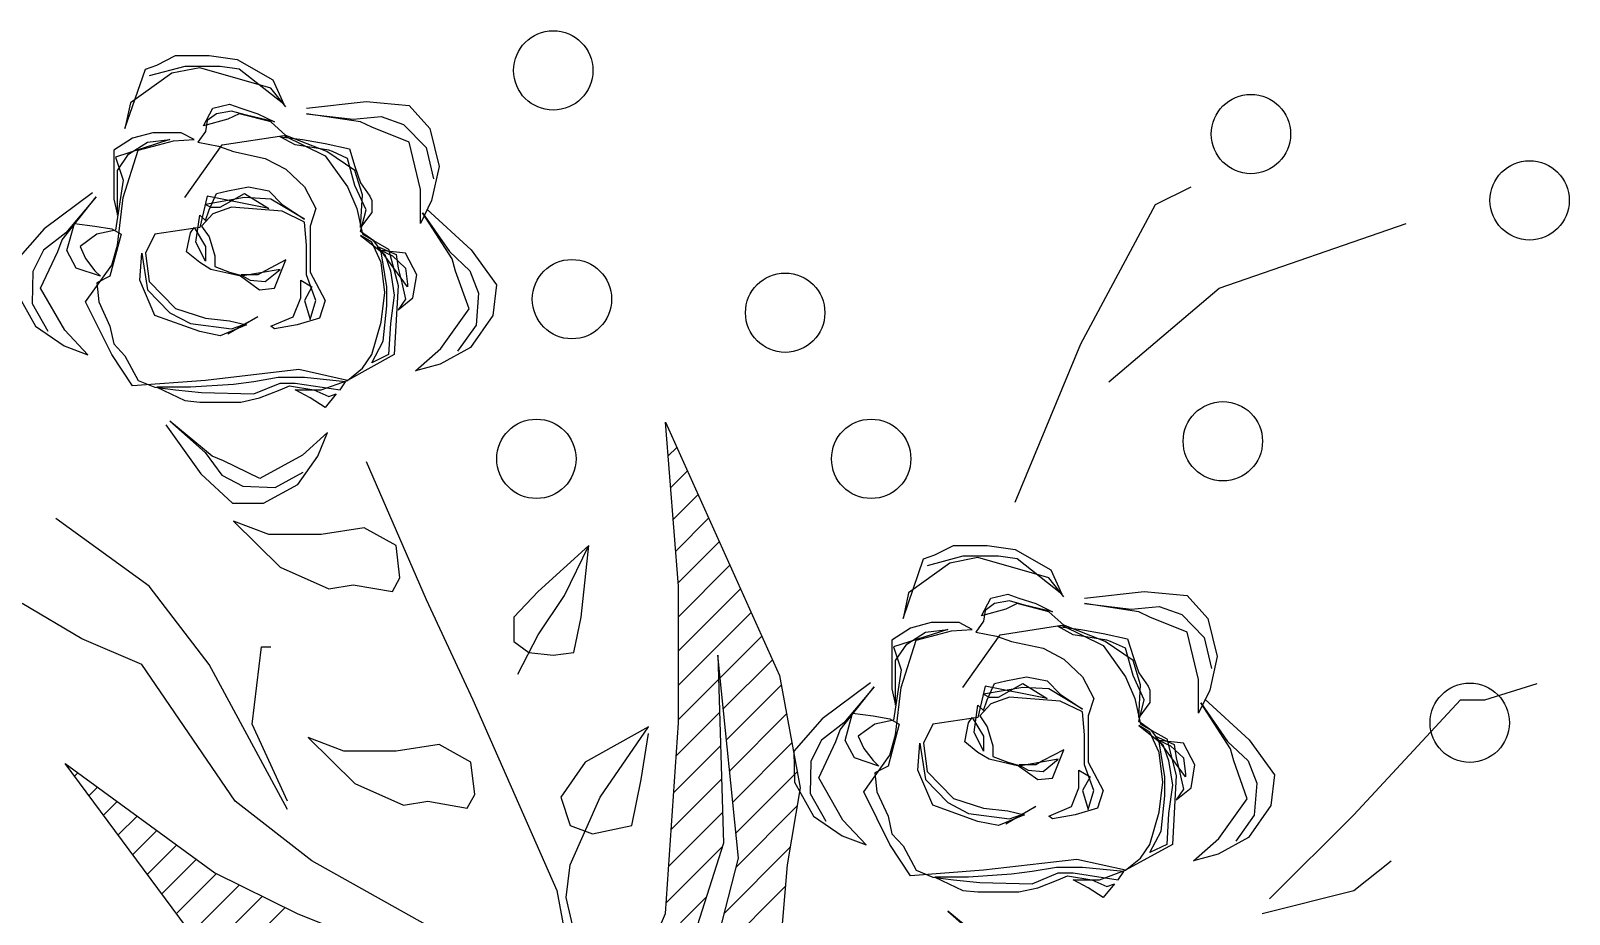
# Model space of a CAD drawing. Header units: inches. Extents: x 2744 to 7136, y -4349 to -2068.
# Drawn here: x 5926.69 to 5932.58, y -3867.01 to -3863.63 of the extents above; entities that cross this region are included whole.
import ezdxf

# ---------------------------------------------------------------- set-up
doc = ezdxf.new("R2010")
doc.units = ezdxf.units.IN
doc.header["$MEASUREMENT"] = 0
doc.layers.add('TREE', color=3, linetype='Continuous')

# ---------------------------------------------------------------- blocks, each defined once
blk = doc.blocks.new('06')
at = {"layer": 'TREE', "color": 30, "true_color": 0xef731a}
for p, q in [((399.26392, 40.8825), (399.27091, 40.88604)), ((399.27091, 40.88604), (399.28349, 40.88604)), ((399.28349, 40.88604), (399.29398, 40.88452)), ((399.29398, 40.88452), (399.30726, 40.87694)), ((399.25203, 40.85873), (399.25972, 40.88098)), ((399.26951, 40.87946), (399.25413, 40.86834)), ((399.25972, 40.88098), (399.26392, 40.8825)), ((399.2744, 40.88199), (399.26112, 40.87845)), ((399.28, 40.88149), (399.26951, 40.87946)), ((399.28769, 40.88199), (399.2744, 40.88199)), ((399.30656, 40.8739), (399.28, 40.88149)), ((399.29468, 40.88098), (399.28769, 40.88199)), ((399.31145, 40.86783), (399.29468, 40.88098)), ((399.31215, 40.86682), (399.30656, 40.8739)), ((399.30726, 40.87694), (399.31145, 40.86783)), ((399.25413, 40.86834), (399.25203, 40.85873)), ((399.28139, 40.85974), (399.28489, 40.86632)), ((399.28489, 40.86632), (399.29118, 40.86783)), ((399.29118, 40.86783), (399.29538, 40.86632)), ((399.29538, 40.86632), (399.30167, 40.86429)), ((399.31984, 40.86632), (399.34221, 40.86885)), ((399.34221, 40.86885), (399.35829, 40.86733)), ((399.35829, 40.86733), (399.36598, 40.85873)), ((399.29048, 40.86227), (399.28139, 40.85974)), ((399.28279, 40.86177), (399.28209, 40.85772)), ((399.28629, 40.86429), (399.28279, 40.86177)), ((399.29188, 40.86531), (399.28629, 40.86429)), ((399.29468, 40.86429), (399.29048, 40.86227)), ((399.29747, 40.86379), (399.29188, 40.86531)), ((399.30656, 40.86126), (399.29468, 40.86429)), ((399.30796, 40.86126), (399.29747, 40.86379)), ((399.30167, 40.86429), (399.30796, 40.86126)), ((399.31215, 40.8562), (399.30656, 40.86126)), ((399.31984, 40.86429), (399.33732, 40.86227)), ((399.34012, 40.86126), (399.31984, 40.86429)), ((399.33732, 40.86227), (399.34781, 40.86328)), ((399.34431, 40.85924), (399.34012, 40.86126)), ((399.34781, 40.86328), (399.3562, 40.86025)), ((399.25483, 40.85519), (399.24784, 40.85064)), ((399.26881, 40.85469), (399.24854, 40.84811)), ((399.26252, 40.85722), (399.25483, 40.85519)), ((399.26042, 40.85368), (399.26881, 40.85469)), ((399.273, 40.85722), (399.26252, 40.85722)), ((399.27021, 40.85418), (399.2779, 40.85469)), ((399.2779, 40.85469), (399.273, 40.85722)), ((399.28209, 40.85772), (399.2793, 40.85368)), ((399.28838, 40.85266), (399.31145, 40.8562)), ((399.31006, 40.8557), (399.31844, 40.85469)), ((399.31565, 40.85266), (399.31006, 40.8557)), ((399.31145, 40.8562), (399.32683, 40.84862)), ((399.32753, 40.85014), (399.31215, 40.8562)), ((399.31844, 40.85469), (399.32683, 40.85317)), ((399.35829, 40.85368), (399.34431, 40.85924)), ((399.3562, 40.86025), (399.36458, 40.85165)), ((399.36598, 40.85873), (399.36948, 40.84457)), ((399.24784, 40.85064), (399.24784, 40.84457)), ((399.24924, 40.84306), (399.25343, 40.84913)), ((399.25133, 40.83294), (399.25693, 40.85064)), ((399.25343, 40.84913), (399.26042, 40.85368)), ((399.25693, 40.85064), (399.26462, 40.85266)), ((399.26462, 40.85266), (399.27021, 40.85418)), ((399.2744, 40.83294), (399.28838, 40.85266)), ((399.2793, 40.85368), (399.28699, 40.85216)), ((399.28699, 40.85216), (399.29258, 40.85014)), ((399.29258, 40.85014), (399.30446, 40.84761)), ((399.32823, 40.85064), (399.31565, 40.85266)), ((399.32683, 40.85317), (399.33592, 40.85115)), ((399.33802, 40.84306), (399.32753, 40.85014)), ((399.32963, 40.85014), (399.32823, 40.85064)), ((399.33522, 40.84761), (399.32963, 40.85014)), ((399.33592, 40.85115), (399.33802, 40.84457)), ((399.36249, 40.83598), (399.35829, 40.85368)), ((399.36458, 40.85165), (399.36738, 40.84002)), ((399.24784, 40.84457), (399.24784, 40.83244)), ((399.24854, 40.84811), (399.25133, 40.83952)), ((399.30446, 40.84761), (399.31215, 40.84356)), ((399.31215, 40.84356), (399.31914, 40.83699)), ((399.32683, 40.84862), (399.33522, 40.83699)), ((399.33802, 40.8375), (399.33522, 40.84761)), ((399.33802, 40.84457), (399.34012, 40.83851)), ((399.36948, 40.84457), (399.36668, 40.83193)), ((399.25133, 40.83952), (399.24854, 40.82081)), ((399.24924, 40.82637), (399.24924, 40.84306)), ((399.34082, 40.83396), (399.33802, 40.84306)), ((399.34221, 40.82839), (399.33802, 40.8375)), ((399.34012, 40.83851), (399.34361, 40.83345)), ((399.23992, 40.8347), (399.22187, 40.82124)), ((399.22859, 40.81714), (399.2413, 40.83322)), ((399.2413, 40.83322), (399.22994, 40.81979)), ((399.24784, 40.83244), (399.24924, 40.82637)), ((399.24924, 40.81525), (399.25133, 40.83294)), ((399.28279, 40.83345), (399.28, 40.82182)), ((399.29677, 40.83294), (399.28209, 40.83042)), ((399.30586, 40.8289), (399.28279, 40.83345)), ((399.28349, 40.82839), (399.28629, 40.83446)), ((399.28629, 40.83446), (399.29048, 40.83547)), ((399.28769, 40.82941), (399.29677, 40.83446)), ((399.29048, 40.83547), (399.29817, 40.83699)), ((399.29677, 40.83446), (399.30586, 40.8289)), ((399.30656, 40.83244), (399.29677, 40.83294)), ((399.29817, 40.83699), (399.30586, 40.83547)), ((399.30586, 40.83547), (399.31075, 40.83042)), ((399.31914, 40.82485), (399.30656, 40.83244)), ((399.31914, 40.83699), (399.32334, 40.8289)), ((399.33522, 40.83699), (399.33872, 40.8289)), ((399.34012, 40.82182), (399.34082, 40.83396)), ((399.34361, 40.83345), (399.34431, 40.83193)), ((399.34431, 40.83193), (399.34431, 40.82738)), ((399.36249, 40.82334), (399.36249, 40.83598)), ((399.36668, 40.83193), (399.36249, 40.82334)), ((399.2786, 40.81626), (399.28, 40.82637)), ((399.28, 40.82637), (399.28209, 40.82435)), ((399.28489, 40.82688), (399.28069, 40.82233)), ((399.28209, 40.83042), (399.28419, 40.82941)), ((399.28209, 40.82435), (399.28349, 40.82839)), ((399.28419, 40.82941), (399.28769, 40.82941)), ((399.29188, 40.82941), (399.28489, 40.82688)), ((399.31075, 40.82789), (399.29188, 40.82941)), ((399.31075, 40.83042), (399.31914, 40.82485)), ((399.31914, 40.82384), (399.31075, 40.82789)), ((399.32334, 40.8289), (399.32124, 40.82233)), ((399.33872, 40.8289), (399.34082, 40.81929)), ((399.34012, 40.8203), (399.34221, 40.82839)), ((399.34431, 40.82738), (399.34012, 40.82182)), ((399.3633, 40.82727), (399.37331, 40.8128)), ((399.37439, 40.81003), (399.3633, 40.82727)), ((399.36482, 40.82861), (399.38147, 40.81345)), ((399.22187, 40.82124), (399.21118, 40.80913)), ((399.23036, 40.81322), (399.23316, 40.82334)), ((399.23316, 40.82334), (399.24085, 40.82233)), ((399.24085, 40.82233), (399.24714, 40.82132)), ((399.24854, 40.82081), (399.24155, 40.81929)), ((399.24714, 40.82132), (399.25063, 40.81929)), ((399.28, 40.82182), (399.26322, 40.81929)), ((399.2765, 40.8198), (399.2779, 40.82182)), ((399.2779, 40.82182), (399.28209, 40.81474)), ((399.28069, 40.82233), (399.28349, 40.81828)), ((399.31984, 40.81525), (399.31914, 40.82384)), ((399.32124, 40.82233), (399.32124, 40.80513)), ((399.34501, 40.81676), (399.34012, 40.8203)), ((399.22994, 40.81979), (399.2216, 40.81335)), ((399.22692, 40.81279), (399.22859, 40.81714)), ((399.24155, 40.81929), (399.23525, 40.81474)), ((399.23525, 40.81474), (399.23735, 40.81019)), ((399.25063, 40.81929), (399.24644, 40.80362)), ((399.24714, 40.80766), (399.24924, 40.81525)), ((399.26322, 40.81929), (399.25972, 40.81221)), ((399.2751, 40.81272), (399.2765, 40.8198)), ((399.28209, 40.80918), (399.2786, 40.81626)), ((399.28209, 40.81474), (399.28209, 40.80918)), ((399.28349, 40.81828), (399.28559, 40.8112)), ((399.31984, 40.80412), (399.31984, 40.81525)), ((399.34012, 40.81879), (399.3492, 40.81171)), ((399.34431, 40.81626), (399.34012, 40.81879)), ((399.34082, 40.81929), (399.3506, 40.81373)), ((399.34781, 40.80867), (399.34431, 40.81626)), ((399.35759, 40.79957), (399.34501, 40.81676)), ((399.34641, 40.81474), (399.3534, 40.81171)), ((399.34781, 40.81272), (399.34641, 40.81474)), ((399.2216, 40.81335), (399.21756, 40.8054)), ((399.22052, 40.79917), (399.22692, 40.81279)), ((399.23386, 40.80665), (399.23036, 40.81322)), ((399.23735, 40.81019), (399.24085, 40.80564)), ((399.25762, 40.8021), (399.25832, 40.81221)), ((399.25832, 40.81221), (399.26042, 40.79856)), ((399.25972, 40.81221), (399.26112, 40.8016)), ((399.28, 40.80867), (399.2751, 40.81272)), ((399.28419, 40.80615), (399.28, 40.80867)), ((399.28559, 40.8112), (399.28559, 40.80716)), ((399.31215, 40.80969), (399.30446, 40.80564)), ((399.30796, 40.79907), (399.31215, 40.80969)), ((399.34781, 40.81322), (399.352, 40.8112)), ((399.35689, 40.81221), (399.34781, 40.81322)), ((399.3499, 40.79957), (399.34781, 40.81272)), ((399.3492, 40.79755), (399.34781, 40.80867)), ((399.3492, 40.81171), (399.3513, 40.80564)), ((399.3506, 40.81373), (399.3541, 40.80008)), ((399.352, 40.8112), (399.35689, 40.80665)), ((399.3534, 40.81171), (399.3541, 40.80665)), ((399.36109, 40.80412), (399.35689, 40.81221)), ((399.37331, 40.8128), (399.38098, 40.80558)), ((399.37563, 40.80554), (399.37439, 40.81003)), ((399.38147, 40.81345), (399.39093, 40.80036)), ((399.21756, 40.8054), (399.21732, 40.79339)), ((399.24294, 40.80362), (399.23386, 40.80665)), ((399.23735, 40.79401), (399.24714, 40.80766)), ((399.24085, 40.80564), (399.24294, 40.80362)), ((399.24644, 40.80362), (399.24155, 40.80109)), ((399.29538, 40.80362), (399.28419, 40.80615)), ((399.28559, 40.80716), (399.29118, 40.80513)), ((399.29118, 40.80513), (399.29468, 40.80412)), ((399.29468, 40.80412), (399.30237, 40.79856)), ((399.31006, 40.80615), (399.29538, 40.80362)), ((399.29538, 40.80412), (399.29887, 40.8021)), ((399.30167, 40.80412), (399.29538, 40.80412)), ((399.30446, 40.80564), (399.30167, 40.80412)), ((399.30446, 40.8016), (399.31006, 40.80615)), ((399.32334, 40.79452), (399.31984, 40.80412)), ((399.32124, 40.80513), (399.32683, 40.79452)), ((399.3513, 40.80564), (399.3527, 40.79654)), ((399.3541, 40.80665), (399.3555, 40.80109)), ((399.35689, 40.80665), (399.35759, 40.80058)), ((399.35969, 40.79553), (399.36109, 40.80412)), ((399.38067, 40.79136), (399.37563, 40.80554)), ((399.38098, 40.80558), (399.38423, 40.79727)), ((399.21146, 40.7976), (399.21859, 40.78488)), ((399.22957, 40.7834), (399.22052, 40.79917)), ((399.24155, 40.80109), (399.24225, 40.79401)), ((399.26322, 40.78895), (399.25762, 40.8021)), ((399.26042, 40.79856), (399.26881, 40.78997)), ((399.26112, 40.8016), (399.27091, 40.79148)), ((399.29887, 40.8021), (399.30446, 40.8016)), ((399.30237, 40.79856), (399.30796, 40.79907)), ((399.31775, 40.8021), (399.32194, 40.79957)), ((399.31775, 40.79553), (399.31775, 40.8021)), ((399.32194, 40.79957), (399.31914, 40.79452)), ((399.34781, 40.78643), (399.3492, 40.79755)), ((399.3499, 40.79249), (399.3499, 40.79957)), ((399.3541, 40.80008), (399.3527, 40.77429)), ((399.3555, 40.80109), (399.35689, 40.79502)), ((399.35759, 40.80058), (399.35759, 40.79957)), ((399.38423, 40.79727), (399.3833, 40.7853)), ((399.39093, 40.80036), (399.38954, 40.78892)), ((399.21732, 40.79339), (399.22324, 40.783)), ((399.24714, 40.77429), (399.23735, 40.79401)), ((399.24225, 40.79401), (399.24644, 40.78491)), ((399.27091, 40.79148), (399.28209, 40.78794)), ((399.31495, 40.78845), (399.31775, 40.79553)), ((399.31914, 40.79452), (399.32124, 40.78744)), ((399.32124, 40.78744), (399.32334, 40.79452)), ((399.32683, 40.79452), (399.32474, 40.78794)), ((399.34851, 40.77935), (399.3499, 40.79249)), ((399.3527, 40.79654), (399.3513, 40.78592)), ((399.3541, 40.79098), (399.35969, 40.79553)), ((399.35689, 40.79502), (399.3541, 40.79098)), ((399.37013, 40.77654), (399.38067, 40.79136)), ((399.28, 40.78289), (399.26322, 40.78895)), ((399.26881, 40.78997), (399.2765, 40.78592)), ((399.2765, 40.78592), (399.29188, 40.7839)), ((399.28209, 40.78794), (399.29118, 40.78693)), ((399.30167, 40.78845), (399.29048, 40.78188)), ((399.29118, 40.78693), (399.29747, 40.78541)), ((399.29607, 40.78541), (399.30167, 40.78845)), ((399.30656, 40.78491), (399.31495, 40.78845)), ((399.32474, 40.78794), (399.31635, 40.78541)), ((399.34431, 40.77429), (399.34781, 40.78643)), ((399.3513, 40.78592), (399.3506, 40.77429)), ((399.38954, 40.78892), (399.3812, 40.77695)), ((399.21859, 40.78488), (399.22928, 40.77758)), ((399.23822, 40.77418), (399.22957, 40.7834)), ((399.24644, 40.78491), (399.24784, 40.77834)), ((399.28769, 40.78137), (399.28, 40.78289)), ((399.29747, 40.78541), (399.28769, 40.78137)), ((399.29188, 40.7839), (399.29607, 40.78541)), ((399.30796, 40.7839), (399.30656, 40.78491)), ((399.31635, 40.78541), (399.30796, 40.7839)), ((399.3833, 40.7853), (399.3764, 40.77553)), ((399.22928, 40.77758), (399.23822, 40.77418)), ((399.25483, 40.76266), (399.24714, 40.77429)), ((399.24784, 40.77834), (399.25203, 40.77379)), ((399.3527, 40.77429), (399.33522, 40.76468)), ((399.34082, 40.76923), (399.34431, 40.77429)), ((399.34431, 40.77126), (399.34851, 40.77935)), ((399.3506, 40.77429), (399.34431, 40.77126)), ((399.36063, 40.76821), (399.37013, 40.77654)), ((399.3812, 40.77695), (399.36985, 40.77072)), ((399.25203, 40.77379), (399.25693, 40.76468)), ((399.31705, 40.76873), (399.28209, 40.76468)), ((399.33522, 40.76468), (399.31705, 40.76873)), ((399.33522, 40.76468), (399.34082, 40.76923)), ((399.36985, 40.77072), (399.36063, 40.76821)), ((399.28209, 40.76468), (399.25483, 40.76266)), ((399.25693, 40.76468), (399.26322, 40.76216)), ((399.29258, 40.76317), (399.2765, 40.76216)), ((399.30027, 40.76418), (399.29258, 40.76317)), ((399.30936, 40.76569), (399.30027, 40.76418)), ((399.30027, 40.75963), (399.31006, 40.76367)), ((399.31914, 40.76569), (399.30936, 40.76569)), ((399.31006, 40.76367), (399.31565, 40.76367)), ((399.31006, 40.76114), (399.31355, 40.76266)), ((399.31355, 40.76266), (399.32264, 40.76114)), ((399.31565, 40.76367), (399.33243, 40.76114)), ((399.33452, 40.76418), (399.31914, 40.76569)), ((399.32544, 40.76114), (399.33522, 40.76468)), ((399.33243, 40.76114), (399.33452, 40.76418)), ((399.26322, 40.76216), (399.27091, 40.76114)), ((399.26392, 40.76216), (399.2744, 40.7571)), ((399.2765, 40.76216), (399.26392, 40.76216)), ((399.27091, 40.76114), (399.28069, 40.76013)), ((399.2744, 40.7571), (399.28, 40.75659)), ((399.28069, 40.76013), (399.30027, 40.75963)), ((399.29538, 40.75659), (399.30237, 40.75811)), ((399.30237, 40.75811), (399.31006, 40.76114)), ((399.31565, 40.76114), (399.32544, 40.76114)), ((399.32124, 40.75811), (399.31565, 40.76114)), ((399.32683, 40.75457), (399.32124, 40.75811)), ((399.32264, 40.76114), (399.32823, 40.75862)), ((399.33103, 40.75963), (399.32683, 40.75457)), ((399.32823, 40.75862), (399.33103, 40.75963)), ((399.28, 40.75659), (399.28629, 40.75659)), ((399.28629, 40.75659), (399.29538, 40.75659)), ((399.26727, 40.74803), (399.28039, 40.72973)), ((399.26877, 40.74938), (399.28199, 40.73777)), ((399.28461, 40.73637), (399.26877, 40.74938)), ((399.32775, 40.74518), (399.31837, 40.73671)), ((399.32418, 40.7363), (399.32775, 40.74518)), ((399.28199, 40.73777), (399.28826, 40.72931)), ((399.28892, 40.73461), (399.28461, 40.73637)), ((399.30242, 40.72796), (399.28892, 40.73461)), ((399.31837, 40.73671), (399.30242, 40.72796)), ((399.31667, 40.72576), (399.32418, 40.7363)), ((399.28039, 40.72973), (399.29229, 40.71881)), ((399.28826, 40.72931), (399.29614, 40.72511)), ((399.30814, 40.72465), (399.31864, 40.73036)), ((399.29614, 40.72511), (399.30814, 40.72465)), ((399.30382, 40.71886), (399.31667, 40.72576)), ((399.29229, 40.71881), (399.30382, 40.71886)), ((399.55054, 40.69794), (399.55473, 40.69946)), ((399.55473, 40.69946), (399.56172, 40.703)), ((399.56172, 40.703), (399.57431, 40.703)), ((399.57431, 40.703), (399.58479, 40.70148)), ((399.58479, 40.70148), (399.59808, 40.69389)), ((399.54285, 40.67569), (399.55054, 40.69794)), ((399.56033, 40.69642), (399.54495, 40.6853)), ((399.56522, 40.69895), (399.55194, 40.69541)), ((399.57081, 40.69844), (399.56033, 40.69642)), ((399.5785, 40.69895), (399.56522, 40.69895)), ((399.59738, 40.69086), (399.57081, 40.69844)), ((399.58549, 40.69794), (399.5785, 40.69895)), ((399.60227, 40.68479), (399.58549, 40.69794)), ((399.59808, 40.69389), (399.60227, 40.68479)), ((399.60297, 40.68378), (399.59738, 40.69086)), ((399.54495, 40.6853), (399.54285, 40.67569)), ((399.57221, 40.6767), (399.57571, 40.68328)), ((399.57571, 40.68328), (399.582, 40.68479)), ((399.5827, 40.68226), (399.5771, 40.68125)), ((399.582, 40.68479), (399.58619, 40.68328)), ((399.58829, 40.68075), (399.5827, 40.68226)), ((399.58619, 40.68328), (399.59248, 40.68125)), ((399.61066, 40.68328), (399.63303, 40.6858)), ((399.63303, 40.6858), (399.64911, 40.68429)), ((399.64911, 40.68429), (399.6568, 40.67569)), ((399.5813, 40.67923), (399.57221, 40.6767)), ((399.57361, 40.67872), (399.57291, 40.67468)), ((399.5771, 40.68125), (399.57361, 40.67872)), ((399.58549, 40.68125), (399.5813, 40.67923)), ((399.59738, 40.67822), (399.58549, 40.68125)), ((399.59878, 40.67822), (399.58829, 40.68075)), ((399.59248, 40.68125), (399.59878, 40.67822)), ((399.60297, 40.67316), (399.59738, 40.67822)), ((399.61066, 40.68125), (399.62814, 40.67923)), ((399.63093, 40.67822), (399.61066, 40.68125)), ((399.62814, 40.67923), (399.63862, 40.68024)), ((399.63513, 40.6762), (399.63093, 40.67822)), ((399.63862, 40.68024), (399.64701, 40.67721)), ((399.64701, 40.67721), (399.6554, 40.66861)), ((399.54565, 40.67215), (399.53865, 40.6676)), ((399.55963, 40.67165), (399.53935, 40.66507)), ((399.54425, 40.66608), (399.55124, 40.67063)), ((399.55334, 40.67417), (399.54565, 40.67215)), ((399.55124, 40.67063), (399.55963, 40.67165)), ((399.56382, 40.67417), (399.55334, 40.67417)), ((399.55543, 40.66962), (399.56103, 40.67114)), ((399.56103, 40.67114), (399.56872, 40.67165)), ((399.56872, 40.67165), (399.56382, 40.67417)), ((399.57291, 40.67468), (399.57011, 40.67063)), ((399.57011, 40.67063), (399.5778, 40.66912)), ((399.5792, 40.66962), (399.60227, 40.67316)), ((399.60087, 40.67266), (399.60926, 40.67165)), ((399.60647, 40.66962), (399.60087, 40.67266)), ((399.60227, 40.67316), (399.61765, 40.66558)), ((399.61835, 40.6671), (399.60297, 40.67316)), ((399.60926, 40.67165), (399.61765, 40.67013)), ((399.64911, 40.67063), (399.63513, 40.6762)), ((399.6533, 40.65294), (399.64911, 40.67063)), ((399.6568, 40.67569), (399.66029, 40.66153)), ((399.53865, 40.6676), (399.53865, 40.66153)), ((399.53935, 40.66507), (399.54215, 40.65648)), ((399.54005, 40.66002), (399.54425, 40.66608)), ((399.54215, 40.6499), (399.54774, 40.6676)), ((399.54774, 40.6676), (399.55543, 40.66962)), ((399.56522, 40.6499), (399.5792, 40.66962)), ((399.5778, 40.66912), (399.5834, 40.6671)), ((399.5834, 40.6671), (399.59528, 40.66457)), ((399.61905, 40.6676), (399.60647, 40.66962)), ((399.61765, 40.67013), (399.62674, 40.66811)), ((399.61765, 40.66558), (399.62604, 40.65395)), ((399.62884, 40.66002), (399.61835, 40.6671)), ((399.62045, 40.6671), (399.61905, 40.6676)), ((399.62604, 40.66457), (399.62045, 40.6671)), ((399.62674, 40.66811), (399.62884, 40.66153)), ((399.6554, 40.66861), (399.6582, 40.65698)), ((399.53865, 40.66153), (399.53865, 40.6494)), ((399.54005, 40.64333), (399.54005, 40.66002)), ((399.59528, 40.66457), (399.60297, 40.66052)), ((399.60297, 40.66052), (399.60996, 40.65395)), ((399.62884, 40.65445), (399.62604, 40.66457)), ((399.62884, 40.66153), (399.63093, 40.65547)), ((399.63163, 40.65091), (399.62884, 40.66002)), ((399.66029, 40.66153), (399.6575, 40.64889)), ((399.49671, 40.65445), (399.5044, 40.61249)), ((399.54215, 40.65648), (399.53935, 40.63777)), ((399.5813, 40.65243), (399.58899, 40.65395)), ((399.58899, 40.65395), (399.59668, 40.65243)), ((399.60996, 40.65395), (399.61416, 40.64586)), ((399.62604, 40.65395), (399.62953, 40.64586)), ((399.63303, 40.64535), (399.62884, 40.65445)), ((399.63093, 40.65547), (399.63443, 40.65041)), ((399.53073, 40.65166), (399.51269, 40.6382)), ((399.51941, 40.6341), (399.53212, 40.65018)), ((399.53212, 40.65018), (399.52076, 40.63675)), ((399.53865, 40.6494), (399.54005, 40.64333)), ((399.54005, 40.63221), (399.54215, 40.6499)), ((399.57361, 40.65041), (399.57081, 40.63878)), ((399.58759, 40.6499), (399.57291, 40.64738)), ((399.59668, 40.64586), (399.57361, 40.65041)), ((399.57431, 40.64535), (399.5771, 40.65142)), ((399.5771, 40.65142), (399.5813, 40.65243)), ((399.5785, 40.64636), (399.58759, 40.65142)), ((399.58759, 40.65142), (399.59668, 40.64586)), ((399.59738, 40.6494), (399.58759, 40.6499)), ((399.59668, 40.65243), (399.60157, 40.64738)), ((399.60996, 40.64181), (399.59738, 40.6494)), ((399.63093, 40.63878), (399.63163, 40.65091)), ((399.63443, 40.65041), (399.63513, 40.64889)), ((399.63513, 40.64889), (399.63513, 40.64434)), ((399.6533, 40.6403), (399.6533, 40.65294)), ((399.6575, 40.64889), (399.6533, 40.6403)), ((399.56941, 40.63322), (399.57081, 40.64333)), ((399.57081, 40.64333), (399.57291, 40.64131)), ((399.57571, 40.64384), (399.57151, 40.63929)), ((399.57291, 40.64738), (399.57501, 40.64636)), ((399.57291, 40.64131), (399.57431, 40.64535)), ((399.57501, 40.64636), (399.5785, 40.64636)), ((399.5827, 40.64636), (399.57571, 40.64384)), ((399.60157, 40.64485), (399.5827, 40.64636)), ((399.60157, 40.64738), (399.60996, 40.64181)), ((399.60996, 40.6408), (399.60157, 40.64485)), ((399.61416, 40.64586), (399.61206, 40.63929)), ((399.62953, 40.64586), (399.63163, 40.63625)), ((399.63093, 40.63726), (399.63303, 40.64535)), ((399.63513, 40.64434), (399.63093, 40.63878)), ((399.65412, 40.64423), (399.66412, 40.62976)), ((399.66521, 40.62699), (399.65412, 40.64423)), ((399.65564, 40.64557), (399.67229, 40.63041)), ((399.51269, 40.6382), (399.502, 40.62609)), ((399.52076, 40.63675), (399.51242, 40.63031)), ((399.52118, 40.63018), (399.52397, 40.6403)), ((399.52397, 40.6403), (399.53166, 40.63929)), ((399.53236, 40.63625), (399.52607, 40.6317)), ((399.53166, 40.63929), (399.53796, 40.63827)), ((399.53935, 40.63777), (399.53236, 40.63625)), ((399.54145, 40.63625), (399.53726, 40.62058)), ((399.53796, 40.63827), (399.54145, 40.63625)), ((399.55403, 40.63625), (399.55054, 40.62917)), ((399.57081, 40.63878), (399.55403, 40.63625)), ((399.56592, 40.62968), (399.56732, 40.63676)), ((399.56732, 40.63676), (399.56872, 40.63878)), ((399.56872, 40.63878), (399.57291, 40.6317)), ((399.57151, 40.63929), (399.57431, 40.63524)), ((399.61066, 40.63221), (399.60996, 40.6408)), ((399.61206, 40.63929), (399.61206, 40.62209)), ((399.63583, 40.63372), (399.63093, 40.63726)), ((399.63163, 40.63625), (399.64142, 40.63069)), ((399.51773, 40.62975), (399.51941, 40.6341)), ((399.52607, 40.6317), (399.52817, 40.62715)), ((399.53796, 40.62462), (399.54005, 40.63221)), ((399.57291, 40.62614), (399.56941, 40.63322)), ((399.57291, 40.6317), (399.57291, 40.62614)), ((399.57431, 40.63524), (399.5764, 40.62816)), ((399.61066, 40.62108), (399.61066, 40.63221)), ((399.63093, 40.63575), (399.64002, 40.62867)), ((399.63513, 40.63322), (399.63093, 40.63575)), ((399.63862, 40.62563), (399.63513, 40.63322)), ((399.64841, 40.61653), (399.63583, 40.63372)), ((399.63722, 40.6317), (399.64422, 40.62867)), ((399.63862, 40.62968), (399.63722, 40.6317)), ((399.64142, 40.63069), (399.64491, 40.61704)), ((399.67229, 40.63041), (399.68175, 40.61732)), ((399.502, 40.62609), (399.50227, 40.61456)), ((399.51242, 40.63031), (399.50837, 40.62236)), ((399.51134, 40.61613), (399.51773, 40.62975)), ((399.52467, 40.62361), (399.52118, 40.63018)), ((399.52817, 40.62715), (399.53166, 40.6226)), ((399.52817, 40.61097), (399.53796, 40.62462)), ((399.54844, 40.61906), (399.54914, 40.62917)), ((399.54914, 40.62917), (399.55124, 40.61552)), ((399.55054, 40.62917), (399.55194, 40.61855)), ((399.57081, 40.62563), (399.56592, 40.62968)), ((399.57501, 40.6231), (399.57081, 40.62563)), ((399.5764, 40.62816), (399.5764, 40.62412)), ((399.60297, 40.62664), (399.59528, 40.6226)), ((399.59878, 40.61603), (399.60297, 40.62664)), ((399.63862, 40.63018), (399.64282, 40.62816)), ((399.64771, 40.62917), (399.63862, 40.63018)), ((399.64072, 40.61653), (399.63862, 40.62968)), ((399.64002, 40.61451), (399.63862, 40.62563)), ((399.64002, 40.62867), (399.64212, 40.6226)), ((399.64282, 40.62816), (399.64771, 40.62361)), ((399.64422, 40.62867), (399.64491, 40.62361)), ((399.65191, 40.62108), (399.64771, 40.62917)), ((399.66412, 40.62976), (399.6718, 40.62254)), ((399.66645, 40.6225), (399.66521, 40.62699)), ((399.50837, 40.62236), (399.50814, 40.61035)), ((399.53376, 40.62058), (399.52467, 40.62361)), ((399.53166, 40.6226), (399.53376, 40.62058)), ((399.53726, 40.62058), (399.53236, 40.61805)), ((399.55403, 40.60591), (399.54844, 40.61906)), ((399.58619, 40.62058), (399.57501, 40.6231)), ((399.5764, 40.62412), (399.582, 40.62209)), ((399.582, 40.62209), (399.58549, 40.62108)), ((399.58549, 40.62108), (399.59318, 40.61552)), ((399.60087, 40.6231), (399.58619, 40.62058)), ((399.58619, 40.62108), (399.58969, 40.61906)), ((399.59248, 40.62108), (399.58619, 40.62108)), ((399.58969, 40.61906), (399.59528, 40.61855)), ((399.59528, 40.6226), (399.59248, 40.62108)), ((399.59528, 40.61855), (399.60087, 40.6231)), ((399.60856, 40.61906), (399.61276, 40.61653)), ((399.60856, 40.61249), (399.60856, 40.61906)), ((399.61416, 40.61148), (399.61066, 40.62108)), ((399.61206, 40.62209), (399.61765, 40.61148)), ((399.64212, 40.6226), (399.64352, 40.6135)), ((399.64491, 40.62361), (399.64631, 40.61805)), ((399.64771, 40.62361), (399.64841, 40.61754)), ((399.65051, 40.61249), (399.65191, 40.62108)), ((399.67149, 40.60832), (399.66645, 40.6225)), ((399.6718, 40.62254), (399.67505, 40.61423)), ((399.50227, 40.61456), (399.50941, 40.60184)), ((399.52039, 40.60035), (399.51134, 40.61613)), ((399.53236, 40.61805), (399.53306, 40.61097)), ((399.55124, 40.61552), (399.55963, 40.60692)), ((399.55194, 40.61855), (399.56172, 40.60844)), ((399.59318, 40.61552), (399.59878, 40.61603)), ((399.61276, 40.61653), (399.60996, 40.61148)), ((399.63862, 40.60338), (399.64002, 40.61451)), ((399.64072, 40.60945), (399.64072, 40.61653)), ((399.64352, 40.6135), (399.64212, 40.60288)), ((399.64491, 40.61704), (399.64352, 40.59125)), ((399.64631, 40.61805), (399.64771, 40.61198)), ((399.64841, 40.61754), (399.64841, 40.61653)), ((399.67505, 40.61423), (399.67411, 40.60226)), ((399.68175, 40.61732), (399.68036, 40.60587)), ((399.5044, 40.61249), (399.49951, 40.58366)), ((399.50814, 40.61035), (399.51405, 40.59996)), ((399.53796, 40.59125), (399.52817, 40.61097)), ((399.53306, 40.61097), (399.53726, 40.60187)), ((399.56172, 40.60844), (399.57291, 40.6049)), ((399.60577, 40.60541), (399.60856, 40.61249)), ((399.60996, 40.61148), (399.61206, 40.6044)), ((399.61206, 40.6044), (399.61416, 40.61148)), ((399.61765, 40.61148), (399.61555, 40.6049)), ((399.63932, 40.59631), (399.64072, 40.60945)), ((399.64491, 40.60794), (399.65051, 40.61249)), ((399.64771, 40.61198), (399.64491, 40.60794)), ((399.66095, 40.5935), (399.67149, 40.60832)), ((399.50941, 40.60184), (399.5201, 40.59453)), ((399.53726, 40.60187), (399.53865, 40.59529)), ((399.57081, 40.59985), (399.55403, 40.60591)), ((399.55963, 40.60692), (399.56732, 40.60288)), ((399.56732, 40.60288), (399.5827, 40.60086)), ((399.57291, 40.6049), (399.582, 40.60389)), ((399.58829, 40.60237), (399.5785, 40.59833)), ((399.59248, 40.60541), (399.5813, 40.59883)), ((399.582, 40.60389), (399.58829, 40.60237)), ((399.5827, 40.60086), (399.58689, 40.60237)), ((399.58689, 40.60237), (399.59248, 40.60541)), ((399.59738, 40.60187), (399.60577, 40.60541)), ((399.59878, 40.60086), (399.59738, 40.60187)), ((399.60716, 40.60237), (399.59878, 40.60086)), ((399.61555, 40.6049), (399.60716, 40.60237)), ((399.63513, 40.59125), (399.63862, 40.60338)), ((399.64212, 40.60288), (399.64142, 40.59125)), ((399.67411, 40.60226), (399.66721, 40.59249)), ((399.68036, 40.60587), (399.67202, 40.59391)), ((399.52904, 40.59113), (399.52039, 40.60035)), ((399.5785, 40.59833), (399.57081, 40.59985)), ((399.63513, 40.58822), (399.63932, 40.59631)), ((399.5201, 40.59453), (399.52904, 40.59113)), ((399.54565, 40.57962), (399.53796, 40.59125)), ((399.53865, 40.59529), (399.54285, 40.59074)), ((399.54285, 40.59074), (399.54774, 40.58164)), ((399.64352, 40.59125), (399.62604, 40.58164)), ((399.63163, 40.58619), (399.63513, 40.59125)), ((399.64142, 40.59125), (399.63513, 40.58822)), ((399.65144, 40.58517), (399.66095, 40.5935)), ((399.67202, 40.59391), (399.66067, 40.58768)), ((399.60786, 40.58569), (399.57291, 40.58164)), ((399.62604, 40.58164), (399.60786, 40.58569)), ((399.62604, 40.58164), (399.63163, 40.58619)), ((399.66067, 40.58768), (399.65144, 40.58517)), ((399.49951, 40.58366), (399.49671, 40.54979)), ((399.57291, 40.58164), (399.54565, 40.57962)), ((399.54774, 40.58164), (399.55403, 40.57911)), ((399.55403, 40.57911), (399.56172, 40.5781)), ((399.55473, 40.57911), (399.56522, 40.57406)), ((399.56732, 40.57911), (399.55473, 40.57911)), ((399.5834, 40.58013), (399.56732, 40.57911)), ((399.59109, 40.58114), (399.5834, 40.58013)), ((399.60017, 40.58265), (399.59109, 40.58114)), ((399.59109, 40.57659), (399.60087, 40.58063)), ((399.60996, 40.58265), (399.60017, 40.58265)), ((399.60087, 40.58063), (399.60647, 40.58063)), ((399.60087, 40.5781), (399.60437, 40.57962)), ((399.60437, 40.57962), (399.61346, 40.5781)), ((399.60647, 40.58063), (399.62324, 40.5781)), ((399.62534, 40.58114), (399.60996, 40.58265)), ((399.61625, 40.5781), (399.62604, 40.58164)), ((399.62324, 40.5781), (399.62534, 40.58114)), ((399.56172, 40.5781), (399.57151, 40.57709)), ((399.56522, 40.57406), (399.57081, 40.57355)), ((399.57081, 40.57355), (399.5771, 40.57355)), ((399.57151, 40.57709), (399.59109, 40.57659)), ((399.5771, 40.57355), (399.58619, 40.57355)), ((399.58619, 40.57355), (399.59318, 40.57507)), ((399.59318, 40.57507), (399.60087, 40.5781)), ((399.60647, 40.5781), (399.61625, 40.5781)), ((399.61206, 40.57507), (399.60647, 40.5781)), ((399.61765, 40.57153), (399.61206, 40.57507)), ((399.61346, 40.5781), (399.61905, 40.57557)), ((399.62185, 40.57659), (399.61765, 40.57153)), ((399.61905, 40.57557), (399.62185, 40.57659)), ((399.55959, 40.56634), (399.5728, 40.55473)), ((399.57543, 40.55333), (399.55959, 40.56634))]:
    blk.add_line(p, q, dxfattribs=at)
at = {"layer": 'TREE', "color": 97, "true_color": 0x446a2a}
for p, q in [((399.63722, 40.83042), (399.65051, 40.83699)), ((399.60926, 40.77834), (399.63722, 40.83042)), ((399.66099, 40.79907), (399.7309, 40.82334)), ((399.61975, 40.76418), (399.66099, 40.79907)), ((399.58479, 40.71918), (399.60926, 40.77834)), ((399.45407, 40.74901), (399.49671, 40.65445)), ((399.45896, 40.68783), (399.45407, 40.74901)), ((399.45412, 40.74828), (399.45431, 40.74846)), ((399.45507, 40.73644), (399.45829, 40.73965)), ((399.34221, 40.73435), (399.36458, 40.68277)), ((399.45602, 40.72459), (399.46226, 40.73084)), ((399.45697, 40.71275), (399.46624, 40.72202)), ((399.26112, 40.68783), (399.22617, 40.71311)), ((399.29258, 40.7121), (399.31006, 40.69491)), ((399.30586, 40.70704), (399.29258, 40.7121)), ((399.45791, 40.70091), (399.47021, 40.71321)), ((399.32544, 40.70704), (399.30586, 40.70704)), ((399.34151, 40.70957), (399.32544, 40.70704)), ((399.3534, 40.703), (399.34151, 40.70957)), ((399.3548, 40.69086), (399.3534, 40.703)), ((399.4254, 40.703), (399.40653, 40.6858)), ((399.41632, 40.68429), (399.4254, 40.703)), ((399.42261, 40.6762), (399.4254, 40.703)), ((399.45886, 40.68907), (399.47419, 40.70439)), ((399.31006, 40.69491), (399.32823, 40.68682)), ((399.45896, 40.67638), (399.47816, 40.69558)), ((399.32823, 40.68682), (399.33732, 40.68833)), ((399.33732, 40.68833), (399.352, 40.6858)), ((399.352, 40.6858), (399.3548, 40.69086)), ((399.28349, 40.6585), (399.26112, 40.68783)), ((399.36458, 40.68277), (399.38206, 40.64535)), ((399.40653, 40.6858), (399.39744, 40.6762)), ((399.40653, 40.66962), (399.41632, 40.68429)), ((399.45896, 40.63676), (399.45896, 40.68783)), ((399.45896, 40.66359), (399.48214, 40.68677)), ((399.23595, 40.66811), (399.21358, 40.68125)), ((399.45896, 40.6508), (399.48611, 40.67795)), ((399.39744, 40.6762), (399.39744, 40.6671)), ((399.41981, 40.66305), (399.42261, 40.6762)), ((399.25832, 40.6585), (399.23595, 40.66811)), ((399.29957, 40.63625), (399.30307, 40.66507)), ((399.30307, 40.66507), (399.30656, 40.66507)), ((399.39744, 40.6671), (399.40303, 40.66305)), ((399.39884, 40.65496), (399.40653, 40.66962)), ((399.4745, 40.65355), (399.49009, 40.66914)), ((399.40303, 40.66305), (399.41212, 40.66204)), ((399.41212, 40.66204), (399.41981, 40.66305)), ((399.47364, 40.66204), (399.47574, 40.59176)), ((399.48133, 40.58619), (399.47364, 40.66204)), ((399.47568, 40.64194), (399.49406, 40.66032)), ((399.29328, 40.60743), (399.25832, 40.6585)), ((399.31285, 40.6044), (399.28349, 40.6585)), ((399.45896, 40.63801), (399.47391, 40.65296)), ((399.47686, 40.63033), (399.49737, 40.65084)), ((399.76026, 40.64535), (399.77984, 40.65142)), ((399.38206, 40.64535), (399.41352, 40.57406)), ((399.71133, 40.60237), (399.75117, 40.64535)), ((399.75117, 40.64535), (399.76026, 40.64535)), ((399.31285, 40.60743), (399.29957, 40.63625)), ((399.45407, 40.56546), (399.45896, 40.63676)), ((399.45811, 40.62437), (399.47428, 40.64054)), ((399.47803, 40.61871), (399.49935, 40.64003)), ((399.32054, 40.63119), (399.33802, 40.614)), ((399.33382, 40.62614), (399.32054, 40.63119)), ((399.44777, 40.63524), (399.42401, 40.62209)), ((399.4296, 40.60895), (399.44777, 40.63524)), ((399.44498, 40.61552), (399.44777, 40.63271)), ((399.3534, 40.62614), (399.33382, 40.62614)), ((399.36948, 40.62867), (399.3534, 40.62614)), ((399.38136, 40.62209), (399.36948, 40.62867)), ((399.45717, 40.61064), (399.47465, 40.62812)), ((399.47921, 40.6071), (399.50133, 40.62922)), ((399.22966, 40.62159), (399.28559, 40.58063)), ((399.2751, 40.56041), (399.22966, 40.62159)), ((399.38276, 40.60996), (399.38136, 40.62209)), ((399.42401, 40.62209), (399.41492, 40.60895)), ((399.23318, 40.61686), (399.23442, 40.6181)), ((399.33802, 40.614), (399.3562, 40.60591)), ((399.44148, 40.59833), (399.44498, 40.61552)), ((399.45622, 40.5969), (399.47502, 40.6157)), ((399.48039, 40.59549), (399.50331, 40.61841)), ((399.23863, 40.60952), (399.24181, 40.61269)), ((399.32194, 40.58518), (399.29328, 40.60743)), ((399.3562, 40.60591), (399.36528, 40.60743)), ((399.36528, 40.60743), (399.37996, 40.6049)), ((399.37996, 40.6049), (399.38276, 40.60996)), ((399.41492, 40.60895), (399.41841, 40.59833)), ((399.41841, 40.58366), (399.4296, 40.60895)), ((399.24408, 40.60218), (399.24919, 40.60729)), ((399.24953, 40.59484), (399.25657, 40.60188)), ((399.45528, 40.58317), (399.47539, 40.60328)), ((399.48046, 40.58277), (399.50322, 40.60553)), ((399.67987, 40.57102), (399.71133, 40.60237)), ((399.25498, 40.5875), (399.26395, 40.59647)), ((399.41841, 40.59833), (399.4268, 40.59529)), ((399.4268, 40.59529), (399.44148, 40.59833)), ((399.26043, 40.58016), (399.27134, 40.59107)), ((399.45434, 40.56944), (399.47531, 40.59041)), ((399.47574, 40.59176), (399.45477, 40.52602)), ((399.47608, 40.5656), (399.5006, 40.59013)), ((399.26588, 40.57282), (399.27872, 40.58566)), ((399.40233, 40.54018), (399.32194, 40.58518)), ((399.46805, 40.53411), (399.48133, 40.58619)), ((399.71133, 40.57406), (399.72531, 40.58518)), ((399.27133, 40.56548), (399.28618, 40.58034)), ((399.28559, 40.58063), (399.31635, 40.56546)), ((399.41701, 40.57153), (399.41841, 40.58366)), ((399.27743, 40.55879), (399.29475, 40.57611)), ((399.41352, 40.57406), (399.42191, 40.52804)), ((399.4717, 40.54843), (399.49884, 40.57557)), ((399.67707, 40.56546), (399.71133, 40.57406)), ((399.28498, 40.55355), (399.30331, 40.57189)), ((399.29253, 40.54831), (399.31188, 40.56767)), ((399.4317, 40.50782), (399.41701, 40.57153)), ((399.44726, 40.54957), (399.46932, 40.57163)), ((399.31635, 40.56546), (399.36738, 40.54524)), ((399.43869, 40.52956), (399.45407, 40.56546))]:
    blk.add_line(p, q, dxfattribs=at)
for centre in [(399.41212, 40.88047), (399.67288, 40.85671), (399.77704, 40.83193), (399.41911, 40.79502), (399.49881, 40.78997), (399.66239, 40.74193), (399.40583, 40.73536), (399.53096, 40.73536), (399.75467, 40.63676)]:
    blk.add_circle(centre, 0.01482, dxfattribs=at)

msp = doc.modelspace()

# ---------------------------------------------------------------- block references
at = {"layer": 'TREE', "xscale": 10.24543597042648, "yscale": 10.24543597042648, "zscale": 10.24543597042648}
msp.add_blockref('06', (1836.5373, -4282.6193), dxfattribs=at)

doc.saveas('drawing.dxf')
